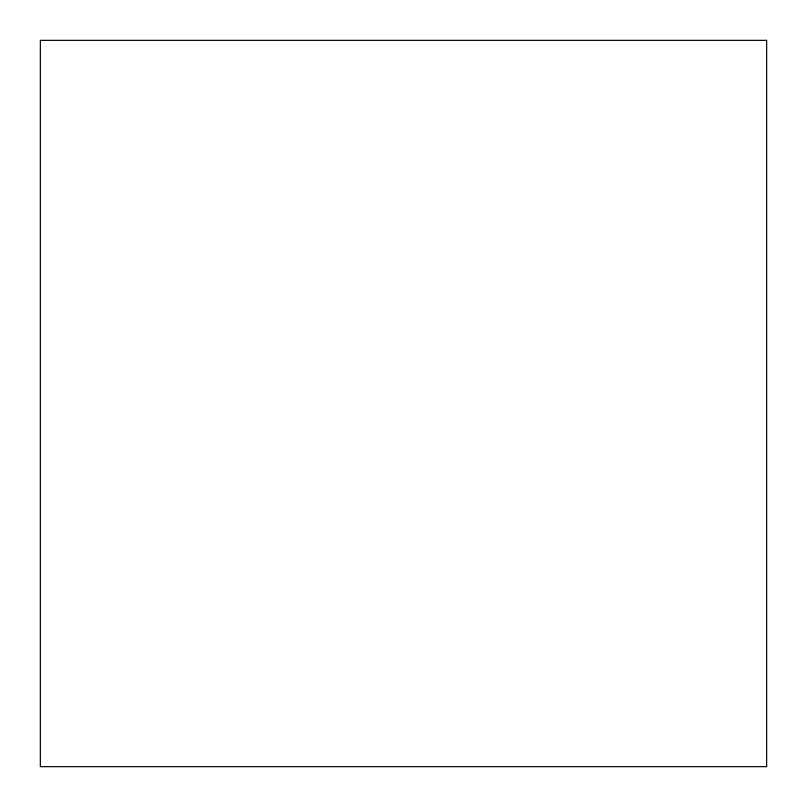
<?xml version="1.0" encoding="UTF-8"?>
<svg xmlns="http://www.w3.org/2000/svg" width="807" height="807" viewBox="0 0 807 807"><rect width="100%" height="100%" fill="white"/><g stroke="black" fill="none" stroke-linecap="round" stroke-linejoin="round"><path stroke-width="1.21" d="M766.65 40.35L40.35 40.35L40.35 766.65L766.65 766.65L766.65 40.35"/></g></svg>
